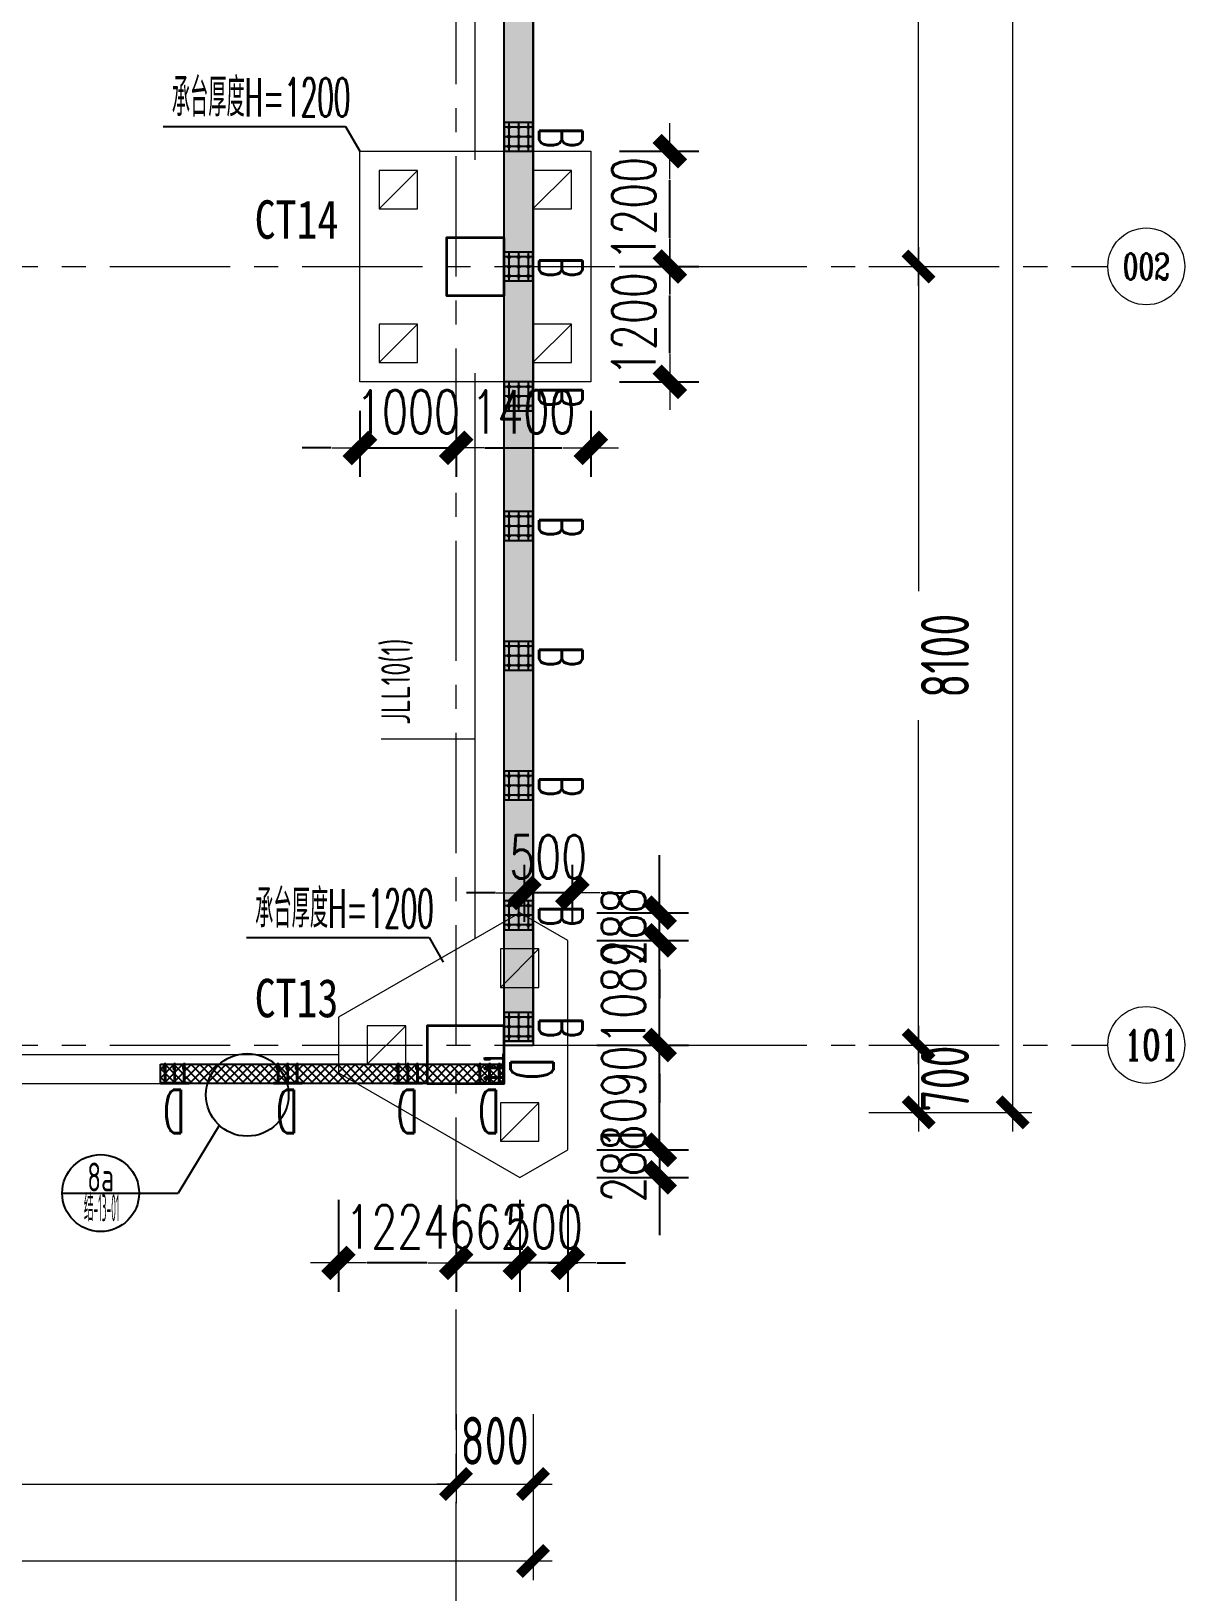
# Model space of a CAD drawing. Extents: x -1201378 to 2367219, y -619313 to 244905.
# Drawn here: x -88177 to -76179, y 131963 to 148200 of the extents above; entities that cross this region are included whole.
import ezdxf
from ezdxf.enums import TextEntityAlignment as Align

# ---------------------------------------------------------------- set-up
doc = ezdxf.new("R2010")
doc.units = 0
doc.header["$LTSCALE"] = 1000
doc.linetypes.add('CENTER', pattern=[2, 1.25, -0.25, 0.25, -0.25])
doc.layers.get('0').update_dxf_attribs({"linetype": 'CONTINUOUS'})
doc.layers.get('Defpoints').update_dxf_attribs({"linetype": 'CONTINUOUS'})
for name, color, linetype in [('!ZN1-填充-8', 8, 'CONTINUOUS'), ('2钢材断面', 2, 'CONTINUOUS'), ('30预埋件', 30, 'CONTINUOUS'), ('40钢材投影', 40, 'CONTINUOUS'), ('ALT_CEN-0-30', 1, 'CENTER'), ('S-BG', 131, 'CONTINUOUS'), ('S-HATCH1-W', 252, 'CONTINUOUS'), ('S-SS', 111, 'CONTINUOUS'), ('S-TEXT', 21, 'CONTINUOUS'), ('S-XXX', 241, 'CONTINUOUS'), ('结构轮廓线', 1, 'CONTINUOUS')]:
    doc.layers.add(name, color=color, linetype=linetype)
for name, color, linetype, lineweight in [('S-axis', 111, 'CONTINUOUS', 0), ('S-bkl', 4, 'CONTINUOUS', 0), ('S-col', 2, 'CONTINUOUS', 0), ('S-ct', 2, 'CONTINUOUS', 0), ('S-dim', 81, 'CONTINUOUS', 0), ('S-dote', 5, 'CENTER', 0), ('S-zhuang', 1, 'CONTINUOUS', 0), ('基础梁集中标注', 2, 'CONTINUOUS', 18), ('砼柱', 2, 'CONTINUOUS', 35)]:
    doc.layers.add(name, color=color, linetype=linetype, lineweight=lineweight)
doc.styles.add('_TCH_AXIS', font='COMPLEX', dxfattribs={"bigfont": 'GBCBIG'})
doc.styles.add('DHTEXT-1', font='romans.shx', dxfattribs={"width": 0.7, "bigfont": 'chinese.shx'})
doc.styles.add('HZS', font='hzs.shx', dxfattribs={"width": 0.7, "bigfont": 'hztxt.shx'})
doc.styles.add('SS1', font='tj-romans1.shx', dxfattribs={"width": 0.7, "bigfont": 'tj-hztxt1.shx'})
doc.styles.add('TSSD_Dimension', font='tssdeng.shx', dxfattribs={"width": 0.7, "bigfont": 'hztxt.shx'})
doc.styles.add('样式 1', font='yjkeng.shx', dxfattribs={"width": 0.7, "height": 300, "bigfont": 'yjkchn.shx'})
doc.styles.add('黑体', font='simhei.ttf', dxfattribs={"width": 0.8})
doc.dimstyles.new('S-150-ARCHI', dxfattribs={"dimscale": 150, "dimtxt": 3, "dimasz": 2, "dimexe": 2, "dimexo": 2, "dimgap": 1, "dimtad": 1, "dimdec": 0, "dimzin": 0, "dimdsep": 46, "dimtxsty": 'SS1', "dimblk1": 'TT', "dimblk2": 'TT', "dimsah": 1, "dimcen": 1, "dimclrd": 256, "dimclre": 256, "dimclrt": 256, "dimadec": 0, "dimazin": 0, "dimtfac": 1, "dimtdec": 0, "dimtix": 1, "dimtmove": 2, "dimatfit": 0, "dimldrblk": 'TT', "dimfxl": 2, "dimtolj": 1, "dimtzin": 0, "dimarcsym": 0})
doc.dimstyles.new('TSSD_200_200', dxfattribs={"dimtxt": 500, "dimasz": 200, "dimexe": 200, "dimexo": 500, "dimgap": 200, "dimtad": 1, "dimdec": 0, "dimzin": 0, "dimdsep": 46, "dimtxsty": 'TSSD_Dimension', "dimblk": 'ARCHTICK', "dimcen": 0, "dimdle": 200, "dimclrt": 7, "dimadec": 0, "dimazin": 0, "dimtfac": 1, "dimtdec": 0, "dimtix": 1, "dimtmove": 2, "dimatfit": 3, "dimfxl": 1, "dimtolj": 1, "dimtzin": 0, "dimarcsym": 0})

# ---------------------------------------------------------------- blocks, each defined once
blk = doc.blocks.new('_ArchTick')
at = {"color": 0, "linetype": 'ByBlock', "const_width": 0.5}
blk.add_lwpolyline([(-0.707, -0.707), (0.707, 0.707)], dxfattribs=at)
blk = doc.blocks.new('*D3016')
at = {"layer": 'Defpoints', "color": 0, "transparency": 16777216}
for p in [(-79964, 41227), (-79964, 33127), (-78948, 33127)]:
    blk.add_point(p, dxfattribs=at)
at = {"layer": 'S-axis', "color": 0, "lineweight": -2, "transparency": 16777216}
for p, q in [((-78948, 41427), (-78948, 37848)), ((-79464, 41227), (-78748, 41227)), ((-78948, 32927), (-78948, 36506)), ((-79464, 33127), (-78748, 33127))]:
    blk.add_line(p, q, dxfattribs=at)
at = {"layer": 'S-axis', "color": 0, "lineweight": -2, "transparency": 16777216, "xscale": 200, "yscale": 200, "zscale": 200}
for p, rotation in [((-78948, 41227), 90), ((-78948, 33127), 270)]:
    blk.add_blockref('_ArchTick', p, dxfattribs=dict(at, rotation=rotation))
at = {"layer": 'S-axis', "color": 7, "transparency": 16777216, "insert": (-78673, 37177), "char_height": 500, "attachment_point": 5, "rotation": 90, "style": 'TSSD_Dimension'}
blk.add_mtext('\\A1;8100', dxfattribs=at)
blk = doc.blocks.new('*D3017')
at = {"layer": 'Defpoints', "color": 0, "transparency": 16777216}
for p in [(-79964, 33127), (-79964, 25027), (-78948, 25027)]:
    blk.add_point(p, dxfattribs=at)
at = {"layer": 'S-axis', "color": 0, "lineweight": -2, "transparency": 16777216}
for p, q in [((-78948, 33327), (-78948, 29748)), ((-79464, 33127), (-78748, 33127)), ((-78948, 24827), (-78948, 28406)), ((-79464, 25027), (-78748, 25027))]:
    blk.add_line(p, q, dxfattribs=at)
at = {"layer": 'S-axis', "color": 0, "lineweight": -2, "transparency": 16777216, "xscale": 200, "yscale": 200, "zscale": 200}
for p, rotation in [((-78948, 33127), 90), ((-78948, 25027), 270)]:
    blk.add_blockref('_ArchTick', p, dxfattribs=dict(at, rotation=rotation))
at = {"layer": 'S-axis', "color": 7, "transparency": 16777216, "insert": (-78673, 29077), "char_height": 500, "attachment_point": 5, "rotation": 90, "style": 'TSSD_Dimension'}
blk.add_mtext('\\A1;8100', dxfattribs=at)
blk = doc.blocks.new('*D3018')
at = {"layer": 'Defpoints', "color": 0, "transparency": 16777216}
for p in [(-79964, 25027), (-79964, 24327), (-78948, 24327)]:
    blk.add_point(p, dxfattribs=at)
at = {"layer": 'S-axis', "color": 0, "lineweight": -2, "transparency": 16777216}
for p, q in [((-78948, 25227), (-78948, 24127)), ((-79464, 25027), (-78748, 25027)), ((-79464, 24327), (-78748, 24327))]:
    blk.add_line(p, q, dxfattribs=at)
at = {"layer": 'S-axis', "color": 0, "lineweight": -2, "transparency": 16777216, "xscale": 200, "yscale": 200, "zscale": 200}
for p, rotation in [((-78948, 25027), 90), ((-78948, 24327), 270)]:
    blk.add_blockref('_ArchTick', p, dxfattribs=dict(at, rotation=rotation))
at = {"layer": 'S-axis', "color": 7, "transparency": 16777216, "insert": (-78673, 24677), "char_height": 500, "attachment_point": 5, "rotation": 90, "style": 'TSSD_Dimension'}
blk.add_mtext('\\A1;700', dxfattribs=at)
blk = doc.blocks.new('*D3021')
at = {"layer": 'Defpoints', "color": 0, "transparency": 16777216}
for p in [(-79864, 115727), (-77969, 115727), (-79864, 24327)]:
    blk.add_point(p, dxfattribs=at)
at = {"layer": 'S-axis', "color": 0, "lineweight": -2, "transparency": 16777216}
for p, q in [((-77969, 115927), (-77969, 70833)), ((-79364, 115727), (-77769, 115727)), ((-77969, 24127), (-77969, 69221)), ((-79364, 24327), (-77769, 24327))]:
    blk.add_line(p, q, dxfattribs=at)
at = {"layer": 'S-axis', "color": 0, "lineweight": -2, "transparency": 16777216, "xscale": 200, "yscale": 200, "zscale": 200}
for p, rotation in [((-77969, 115727), 90), ((-77969, 24327), 270)]:
    blk.add_blockref('_ArchTick', p, dxfattribs=dict(at, rotation=rotation))
at = {"layer": 'S-axis', "color": 7, "transparency": 16777216, "insert": (-77694, 70027), "char_height": 500, "attachment_point": 5, "rotation": 90, "style": 'TSSD_Dimension'}
blk.add_mtext('\\A1;91400', dxfattribs=at)
blk = doc.blocks.new('*D3032')
at = {"layer": 'Defpoints', "color": 0, "transparency": 16777216}
for p in [(-94258, 21687), (-83758, 21687), (-83758, 20460)]:
    blk.add_point(p, dxfattribs=at)
at = {"layer": 'S-axis', "color": 0, "lineweight": -2, "transparency": 16777216}
for p, q in [((-94258, 21187), (-94258, 20260)), ((-83758, 21187), (-83758, 20260)), ((-94458, 20460), (-83558, 20460))]:
    blk.add_line(p, q, dxfattribs=at)
at = {"layer": 'S-axis', "color": 0, "lineweight": -2, "transparency": 16777216, "xscale": 200, "yscale": 200, "zscale": 200, "rotation": 180}
blk.add_blockref('_ArchTick', (-94258, 20460), dxfattribs=at)
at = {"layer": 'S-axis', "color": 0, "lineweight": -2, "transparency": 16777216, "xscale": 200, "yscale": 200, "zscale": 200}
blk.add_blockref('_ArchTick', (-83758, 20460), dxfattribs=at)
at = {"layer": 'S-axis', "color": 7, "transparency": 16777216, "insert": (-89008, 20910), "char_height": 500, "attachment_point": 5, "style": 'TSSD_Dimension'}
blk.add_mtext('\\A1;10500', dxfattribs=at)
blk = doc.blocks.new('*D3033')
at = {"layer": 'Defpoints', "color": 0, "transparency": 16777216}
for p in [(-83758, 21687), (-82958, 21687), (-82958, 20460)]:
    blk.add_point(p, dxfattribs=at)
at = {"layer": 'S-axis', "color": 0, "lineweight": -2, "transparency": 16777216}
for p, q in [((-83758, 21187), (-83758, 20260)), ((-82958, 21187), (-82958, 20260)), ((-83758, 20460), (-83958, 20460)), ((-83758, 20460), (-82958, 20460)), ((-82958, 20460), (-82758, 20460))]:
    blk.add_line(p, q, dxfattribs=at)
at = {"layer": 'S-axis', "color": 0, "lineweight": -2, "transparency": 16777216, "xscale": 200, "yscale": 200, "zscale": 200}
blk.add_blockref('_ArchTick', (-83758, 20460), dxfattribs=at)
at = {"layer": 'S-axis', "color": 0, "lineweight": -2, "transparency": 16777216, "xscale": 200, "yscale": 200, "zscale": 200, "rotation": 180}
blk.add_blockref('_ArchTick', (-82958, 20460), dxfattribs=at)
at = {"layer": 'S-axis', "color": 7, "transparency": 16777216, "insert": (-83358, 20910), "char_height": 500, "attachment_point": 5, "style": 'TSSD_Dimension'}
blk.add_mtext('\\A1;800', dxfattribs=at)
blk = doc.blocks.new('*D3034')
at = {"layer": 'Defpoints', "color": 0, "transparency": 16777216}
for p in [(-209458, 21587), (-82958, 21587), (-82958, 19660)]:
    blk.add_point(p, dxfattribs=at)
at = {"layer": 'S-axis', "color": 0, "lineweight": -2, "transparency": 16777216}
for p, q in [((-209458, 21087), (-209458, 19460)), ((-82958, 21087), (-82958, 19460)), ((-209658, 19660), (-82758, 19660))]:
    blk.add_line(p, q, dxfattribs=at)
at = {"layer": 'S-axis', "color": 0, "lineweight": -2, "transparency": 16777216, "xscale": 200, "yscale": 200, "zscale": 200, "rotation": 180}
blk.add_blockref('_ArchTick', (-209458, 19660), dxfattribs=at)
at = {"layer": 'S-axis', "color": 0, "lineweight": -2, "transparency": 16777216, "xscale": 200, "yscale": 200, "zscale": 200}
blk.add_blockref('_ArchTick', (-82958, 19660), dxfattribs=at)
at = {"layer": 'S-axis', "color": 7, "transparency": 16777216, "insert": (-146208, 20110), "char_height": 500, "attachment_point": 5, "style": 'TSSD_Dimension'}
blk.add_mtext('\\A1;126500', dxfattribs=at)
blk = doc.blocks.new('A$C6AFE39C8')
at = {"layer": '砼柱', "lineweight": 35}
for points in [[(0, -82000), (-600, -82000), (-600, -82600), (0, -82600)], [(0, -90200), (-800, -90200), (-800, -90800), (0, -90800)]]:
    blk.add_lwpolyline(points, close=True, dxfattribs=at)
blk = doc.blocks.new('A$C656D53E9')
at = {"layer": 'S-zhuang', "ltscale": 0.25}
blk.add_line((-200, 200), (200, -200), dxfattribs=at)
at = {"layer": 'S-zhuang', "color": 1, "ltscale": 0.5}
blk.add_lwpolyline([(200, 200), (-200, 200), (-200, -200), (200, -200)], close=True, dxfattribs=at)
blk = doc.blocks.new('TT')
blk.add_line((-0.969, 0), (0.969, 0))
at = {"const_width": 0.45}
blk.add_lwpolyline([(-0.442, -0.442), (0.442, 0.442)], dxfattribs=at)
blk = doc.blocks.new('*D5549')
at = {"layer": 'Defpoints', "color": 0, "transparency": 16777216}
for p in [(-82596, 137652), (-81641, 137652), (-82596, 136561)]:
    blk.add_point(p, dxfattribs=at)
at = {"layer": 'S-dim', "lineweight": -2, "transparency": 16777216}
for p, q in [((-81641, 137952), (-81641, 138252)), ((-82296, 137652), (-81341, 137652)), ((-81641, 136561), (-81641, 137652)), ((-82296, 136561), (-81341, 136561)), ((-81641, 136261), (-81641, 135961))]:
    blk.add_line(p, q, dxfattribs=at)
at = {"layer": 'S-dim', "lineweight": -2, "transparency": 16777216, "xscale": 300, "yscale": 300, "zscale": 300}
for p, rotation in [((-81641, 137652), 270), ((-81641, 136561), 90)]:
    blk.add_blockref('TT', p, dxfattribs=dict(at, rotation=rotation))
at = {"layer": 'S-dim', "transparency": 16777216, "insert": (-82016, 137107), "char_height": 450, "attachment_point": 5, "rotation": 90, "style": 'SS1'}
blk.add_mtext('\\A1;1090', dxfattribs=at)
blk = doc.blocks.new('*D5550')
at = {"layer": 'Defpoints', "color": 0, "transparency": 16777216}
for p in [(-82596, 138741), (-81641, 138741), (-82596, 137652)]:
    blk.add_point(p, dxfattribs=at)
at = {"layer": 'S-dim', "lineweight": -2, "transparency": 16777216}
for p, q in [((-81641, 139041), (-81641, 139341)), ((-82296, 138741), (-81341, 138741)), ((-81641, 137652), (-81641, 138741)), ((-82296, 137652), (-81341, 137652)), ((-81641, 137352), (-81641, 137052))]:
    blk.add_line(p, q, dxfattribs=at)
at = {"layer": 'S-dim', "lineweight": -2, "transparency": 16777216, "xscale": 300, "yscale": 300, "zscale": 300}
for p, rotation in [((-81641, 138741), 270), ((-81641, 137652), 90)]:
    blk.add_blockref('TT', p, dxfattribs=dict(at, rotation=rotation))
at = {"layer": 'S-dim', "transparency": 16777216, "insert": (-82016, 138196), "char_height": 450, "attachment_point": 5, "rotation": 90, "style": 'SS1'}
blk.add_mtext('\\A1;1089', dxfattribs=at)
blk = doc.blocks.new('*D5551')
at = {"layer": 'Defpoints', "color": 0, "transparency": 16777216}
for p in [(-83758, 136341), (-83096, 136341), (-83758, 135385)]:
    blk.add_point(p, dxfattribs=at)
at = {"layer": 'S-dim', "lineweight": -2, "transparency": 16777216}
for p, q in [((-83758, 136041), (-83758, 135085)), ((-83096, 136041), (-83096, 135085)), ((-84058, 135385), (-84358, 135385)), ((-83096, 135385), (-83758, 135385)), ((-82796, 135385), (-82496, 135385))]:
    blk.add_line(p, q, dxfattribs=at)
at = {"layer": 'S-dim', "lineweight": -2, "transparency": 16777216, "xscale": 300, "yscale": 300, "zscale": 300}
for p, rotation in [((-83758, 135385), 1.007599723087642e-11), ((-83096, 135385), 180.0000000000101)]:
    blk.add_blockref('TT', p, dxfattribs=dict(at, rotation=rotation))
at = {"layer": 'S-dim', "transparency": 16777216, "insert": (-83427, 135760), "char_height": 450, "attachment_point": 5, "style": 'SS1'}
blk.add_mtext('\\A1;662', dxfattribs=at)
blk = doc.blocks.new('*D5552')
at = {"layer": 'Defpoints', "color": 0, "transparency": 16777216}
for p in [(-84982, 136341), (-83758, 136341), (-84982, 135385)]:
    blk.add_point(p, dxfattribs=at)
at = {"layer": 'S-dim', "lineweight": -2, "transparency": 16777216}
for p, q in [((-84982, 136041), (-84982, 135085)), ((-83758, 136041), (-83758, 135085)), ((-84058, 135385), (-84682, 135385))]:
    blk.add_line(p, q, dxfattribs=at)
at = {"layer": 'S-dim', "lineweight": -2, "transparency": 16777216, "xscale": 300, "yscale": 300, "zscale": 300}
for p, rotation in [((-84982, 135385), 179.9999999999972), ((-83758, 135385), 359.9999999999973)]:
    blk.add_blockref('TT', p, dxfattribs=dict(at, rotation=rotation))
at = {"layer": 'S-dim', "transparency": 16777216, "insert": (-84370, 135760), "char_height": 450, "attachment_point": 5, "style": 'SS1'}
blk.add_mtext('\\A1;1224', dxfattribs=at)
blk = doc.blocks.new('*D5553')
at = {"layer": 'Defpoints', "color": 0, "transparency": 16777216}
for p in [(-82596, 139029), (-81641, 139029), (-82596, 138741)]:
    blk.add_point(p, dxfattribs=at)
at = {"layer": 'S-dim', "lineweight": -2, "transparency": 16777216}
for p, q in [((-81641, 139329), (-81641, 139629)), ((-82296, 139029), (-81341, 139029)), ((-81641, 138741), (-81641, 139029)), ((-82296, 138741), (-81341, 138741)), ((-81641, 138441), (-81641, 138141))]:
    blk.add_line(p, q, dxfattribs=at)
at = {"layer": 'S-dim', "lineweight": -2, "transparency": 16777216, "xscale": 300, "yscale": 300, "zscale": 300}
for p, rotation in [((-81641, 139029), 270), ((-81641, 138741), 90)]:
    blk.add_blockref('TT', p, dxfattribs=dict(at, rotation=rotation))
at = {"layer": 'S-dim', "transparency": 16777216, "insert": (-82016, 138885), "char_height": 450, "attachment_point": 5, "rotation": 90, "style": 'SS1'}
blk.add_mtext('\\A1;288', dxfattribs=at)
blk = doc.blocks.new('*D5554')
at = {"layer": 'Defpoints', "color": 0, "transparency": 16777216}
for p in [(-83096, 136341), (-82596, 136341), (-83096, 135385)]:
    blk.add_point(p, dxfattribs=at)
at = {"layer": 'S-dim', "lineweight": -2, "transparency": 16777216}
for p, q in [((-83096, 136041), (-83096, 135085)), ((-82596, 136041), (-82596, 135085)), ((-83396, 135385), (-83696, 135385)), ((-82596, 135385), (-83096, 135385)), ((-82296, 135385), (-81996, 135385))]:
    blk.add_line(p, q, dxfattribs=at)
at = {"layer": 'S-dim', "lineweight": -2, "transparency": 16777216, "xscale": 300, "yscale": 300, "zscale": 300}
for p, rotation in [((-83096, 135385), 6.666442612347531e-12), ((-82596, 135385), 180.0000000000067)]:
    blk.add_blockref('TT', p, dxfattribs=dict(at, rotation=rotation))
at = {"layer": 'S-dim', "transparency": 16777216, "insert": (-82846, 135760), "char_height": 450, "attachment_point": 5, "style": 'SS1'}
blk.add_mtext('\\A1;500', dxfattribs=at)
blk = doc.blocks.new('*D5555')
at = {"layer": 'Defpoints', "color": 0, "transparency": 16777216}
for p in [(-82596, 136563), (-82596, 136275), (-81641, 136275)]:
    blk.add_point(p, dxfattribs=at)
at = {"layer": 'S-dim', "lineweight": -2, "transparency": 16777216}
for p, q in [((-81641, 136863), (-81641, 137163)), ((-82296, 136563), (-81341, 136563)), ((-81641, 136563), (-81641, 136275)), ((-82296, 136275), (-81341, 136275)), ((-81641, 135975), (-81641, 135675))]:
    blk.add_line(p, q, dxfattribs=at)
at = {"layer": 'S-dim', "lineweight": -2, "transparency": 16777216, "xscale": 300, "yscale": 300, "zscale": 300}
for p, rotation in [((-81641, 136563), 270), ((-81641, 136275), 90)]:
    blk.add_blockref('TT', p, dxfattribs=dict(at, rotation=rotation))
at = {"layer": 'S-dim', "transparency": 16777216, "insert": (-82016, 136419), "char_height": 450, "attachment_point": 5, "rotation": 90, "style": 'SS1'}
blk.add_mtext('\\A1;288', dxfattribs=at)
blk = doc.blocks.new('*D5592')
at = {"layer": 'Defpoints', "color": 0, "transparency": 16777216}
for p in [(-83050, 139826), (-82550, 139826), (-83050, 139234)]:
    blk.add_point(p, dxfattribs=at)
at = {"layer": 'S-dim', "lineweight": -2, "transparency": 16777216}
for p, q in [((-83050, 139526), (-83050, 138934)), ((-82550, 139526), (-82550, 138934)), ((-83350, 139234), (-83650, 139234)), ((-82550, 139234), (-83050, 139234)), ((-82250, 139234), (-81950, 139234))]:
    blk.add_line(p, q, dxfattribs=at)
at = {"layer": 'S-dim', "lineweight": -2, "transparency": 16777216, "xscale": 300, "yscale": 300, "zscale": 300}
blk.add_blockref('TT', (-83050, 139234), dxfattribs=at)
at = {"layer": 'S-dim', "lineweight": -2, "transparency": 16777216, "xscale": 300, "yscale": 300, "zscale": 300, "rotation": 180}
blk.add_blockref('TT', (-82550, 139234), dxfattribs=at)
at = {"layer": 'S-dim', "transparency": 16777216, "insert": (-82800, 139609), "char_height": 450, "attachment_point": 5, "style": 'SS1'}
blk.add_mtext('\\A1;500', dxfattribs=at)
blk = doc.blocks.new('*D6470')
at = {"layer": 'Defpoints', "color": 0, "transparency": 16777216}
for p in [(-84758, 144552), (-83758, 144552), (-83758, 143865)]:
    blk.add_point(p, dxfattribs=at)
at = {"layer": 'S-dim', "lineweight": -2, "transparency": 16777216}
for p, q in [((-84758, 144252), (-84758, 143565)), ((-83758, 144252), (-83758, 143565)), ((-85058, 143865), (-85358, 143865)), ((-84758, 143865), (-83758, 143865)), ((-83458, 143865), (-83158, 143865))]:
    blk.add_line(p, q, dxfattribs=at)
at = {"layer": 'S-dim', "lineweight": -2, "transparency": 16777216, "xscale": 300, "yscale": 300, "zscale": 300}
blk.add_blockref('TT', (-84758, 143865), dxfattribs=at)
at = {"layer": 'S-dim', "lineweight": -2, "transparency": 16777216, "xscale": 300, "yscale": 300, "zscale": 300, "rotation": 180}
blk.add_blockref('TT', (-83758, 143865), dxfattribs=at)
at = {"layer": 'S-dim', "transparency": 16777216, "insert": (-84258, 144240), "char_height": 450, "attachment_point": 5, "style": 'SS1'}
blk.add_mtext('\\A1;1000', dxfattribs=at)
blk = doc.blocks.new('*D6471')
at = {"layer": 'Defpoints', "color": 0, "transparency": 16777216}
for p in [(-83758, 144552), (-82358, 144552), (-82358, 143865)]:
    blk.add_point(p, dxfattribs=at)
at = {"layer": 'S-dim', "lineweight": -2, "transparency": 16777216}
for p, q in [((-83758, 144252), (-83758, 143565)), ((-82358, 144252), (-82358, 143565)), ((-83458, 143865), (-82658, 143865))]:
    blk.add_line(p, q, dxfattribs=at)
at = {"layer": 'S-dim', "lineweight": -2, "transparency": 16777216, "xscale": 300, "yscale": 300, "zscale": 300, "rotation": 180}
blk.add_blockref('TT', (-83758, 143865), dxfattribs=at)
at = {"layer": 'S-dim', "lineweight": -2, "transparency": 16777216, "xscale": 300, "yscale": 300, "zscale": 300}
blk.add_blockref('TT', (-82358, 143865), dxfattribs=at)
at = {"layer": 'S-dim', "transparency": 16777216, "insert": (-83058, 144240), "char_height": 450, "attachment_point": 5, "style": 'SS1'}
blk.add_mtext('\\A1;1400', dxfattribs=at)
blk = doc.blocks.new('*D6472')
at = {"layer": 'Defpoints', "color": 0, "transparency": 16777216}
for p in [(-82358, 145752), (-81535, 145752), (-82358, 144552)]:
    blk.add_point(p, dxfattribs=at)
at = {"layer": 'S-dim', "lineweight": -2, "transparency": 16777216}
for p, q in [((-82058, 145752), (-81235, 145752)), ((-81535, 144852), (-81535, 145452)), ((-82058, 144552), (-81235, 144552))]:
    blk.add_line(p, q, dxfattribs=at)
at = {"layer": 'S-dim', "lineweight": -2, "transparency": 16777216, "xscale": 300, "yscale": 300, "zscale": 300}
for p, rotation in [((-81535, 145752), 90), ((-81535, 144552), 270)]:
    blk.add_blockref('TT', p, dxfattribs=dict(at, rotation=rotation))
at = {"layer": 'S-dim', "transparency": 16777216, "insert": (-81910, 145152), "char_height": 450, "attachment_point": 5, "rotation": 90, "style": 'SS1'}
blk.add_mtext('\\A1;1200', dxfattribs=at)
blk = doc.blocks.new('*D6473')
at = {"layer": 'Defpoints', "color": 0, "transparency": 16777216}
for p in [(-82358, 146952), (-81535, 146952), (-82358, 145752)]:
    blk.add_point(p, dxfattribs=at)
at = {"layer": 'S-dim', "lineweight": -2, "transparency": 16777216}
for p, q in [((-82058, 146952), (-81235, 146952)), ((-81535, 146052), (-81535, 146652)), ((-82058, 145752), (-81235, 145752))]:
    blk.add_line(p, q, dxfattribs=at)
at = {"layer": 'S-dim', "lineweight": -2, "transparency": 16777216, "xscale": 300, "yscale": 300, "zscale": 300}
for p, rotation in [((-81535, 146952), 90), ((-81535, 145752), 270)]:
    blk.add_blockref('TT', p, dxfattribs=dict(at, rotation=rotation))
at = {"layer": 'S-dim', "transparency": 16777216, "insert": (-81910, 146352), "char_height": 450, "attachment_point": 5, "rotation": 90, "style": 'SS1'}
blk.add_mtext('\\A1;1200', dxfattribs=at)
blk = doc.blocks.new('1号厂房一层')
at = {"layer": '结构轮廓线', "color": 1, "ltscale": 500}
blk.add_line((-83258, 437652), (-82958, 437652), dxfattribs=at)
blk.add_lwpolyline([(-82958, 470052), (-82958, 437652)], dxfattribs=at)
blk = doc.blocks.new('20250903183753')
at = {"layer": '2钢材断面'}
for p, q in [((150, 0), (-150, 0)), ((-150, 0), (-150, -300)), ((150, -300), (150, 0)), ((-150, -300), (150, -300))]:
    blk.add_line(p, q, dxfattribs=at)
at = {"layer": '40钢材投影'}
for centre, radius in [((-100, -50), 12), ((-100, -150), 12), ((-100, -50), 6), ((-100, -150), 6), ((0, -50), 12), ((0, -150), 12), ((0, -50), 6), ((0, -150), 6), ((100, -50), 12), ((100, -150), 12), ((100, -50), 6), ((100, -150), 6), ((-100, -250), 12), ((-100, -250), 6), ((0, -250), 12), ((0, -250), 6), ((100, -251), 12), ((100, -251), 6)]:
    blk.add_circle(centre, radius, dxfattribs=at)
at = {"layer": 'ALT_CEN-0-30', "ltscale": 20}
for p, q in [((-100, 0), (-100, -300)), ((0, 0), (0, -300)), ((100, 0), (100, -300)), ((-150, -50), (150, -50)), ((-150, -150), (150, -150)), ((-150, -250), (150, -250))]:
    blk.add_line(p, q, dxfattribs=at)
blk = doc.blocks.new('20250903183821')
at = {"ltscale": 50}
blk.add_blockref('20250903183753', (0, 0), dxfattribs=at)
at = {"layer": '30预埋件', "style": 'DHTEXT-1', "text_generation_flag": 6, "width": 0.55}
blk.add_attdef('B', (-105, 65), '', height=450, rotation=180, dxfattribs=at)
blk = doc.blocks.new('234')
at = {"layer": '!ZN1-填充-8'}
h = blk.add_hatch(color=252, dxfattribs=at)
h.dxf.hatch_style = 1
h.paths.add_polyline_path([(-105, -10), (-113, -10), (-105, -18)])
h = blk.add_hatch(color=252, dxfattribs=at)
h.dxf.hatch_style = 1
h.paths.add_polyline_path([(-95, -18), (-105, -18), (-105, -10), (-95, -10)])
h = blk.add_hatch(color=252, dxfattribs=at)
h.dxf.hatch_style = 1
h.paths.add_polyline_path([(-95, -10), (-87, -10), (-95, -18)])
h = blk.add_hatch(color=252, dxfattribs=at)
h.dxf.hatch_style = 1
h.paths.add_polyline_path([(-5, -10), (-13, -10), (-5, -18)])
h = blk.add_hatch(color=252, dxfattribs=at)
h.dxf.hatch_style = 1
h.paths.add_polyline_path([(5, -18), (-5, -18), (-5, -10), (5, -10)])
h = blk.add_hatch(color=252, dxfattribs=at)
h.dxf.hatch_style = 1
h.paths.add_polyline_path([(5, -10), (13, -10), (5, -18)])
h = blk.add_hatch(color=252, dxfattribs=at)
h.dxf.hatch_style = 1
h.paths.add_polyline_path([(95, -10), (87, -10), (95, -18)])
h = blk.add_hatch(color=252, dxfattribs=at)
h.dxf.hatch_style = 1
h.paths.add_polyline_path([(105, -18), (95, -18), (95, -10), (105, -10)])
h = blk.add_hatch(color=252, dxfattribs=at)
h.dxf.hatch_style = 1
h.paths.add_polyline_path([(105, -10), (113, -10), (105, -18)])
at = {"layer": '2钢材断面'}
for p, q in [((-150, 0), (-150, -10)), ((150, 0), (-150, 0)), ((150, 0), (150, -10)), ((-94, -10), (-150, -10)), ((0, -10), (-94, -10)), ((106, -10), (0, -10)), ((150, -10), (106, -10))]:
    blk.add_line(p, q, dxfattribs=at)
at = {"layer": '40钢材投影'}
for p, q in [((-105, -18), (-113, -10)), ((-105, -10), (-105, -200)), ((-95, -10), (-95, -200)), ((-95, -18), (-87, -10)), ((-5, -18), (-13, -10)), ((-5, -10), (-5, -200)), ((5, -10), (5, -200)), ((5, -18), (13, -10)), ((95, -18), (87, -10)), ((95, -10), (95, -200)), ((105, -10), (105, -200)), ((105, -18), (113, -10)), ((-95, -200), (-105, -200)), ((5, -200), (-5, -200)), ((105, -200), (95, -200))]:
    blk.add_line(p, q, dxfattribs=at)
for points in [[(-95, -172), (-95, -150), (-85, -150), (-85, -200), (-95, -200), (-95, -184)], [(5, -172), (5, -150), (15, -150), (15, -200), (5, -200), (5, -184)], [(105, -172), (105, -150), (115, -150), (115, -200), (105, -200), (105, -184)]]:
    blk.add_lwpolyline(points, dxfattribs=at)
at = {"layer": 'ALT_CEN-0-30', "ltscale": 0.3}
for p, q in [((-100, 0), (-100, -215)), ((0, 0), (0, -215)), ((100, 0), (100, -215))]:
    blk.add_line(p, q, dxfattribs=at)
blk = doc.blocks.new('20250912151943')
at = {"layer": '40钢材投影', "color": 2, "ltscale": 500, "rotation": 180}
blk.add_blockref('234', (0, 0), dxfattribs=at)
at = {"layer": '30预埋件', "style": 'DHTEXT-1', "text_generation_flag": 6, "width": 0.55}
blk.add_attdef('B', (105, -65), '', height=450, dxfattribs=at)
blk = doc.blocks.new('1#轴网')
at = {"layer": 'S-axis'}
for centre in [(-76579.2, 33128.1), (-76579.2, 25028.1)]:
    blk.add_circle(centre, 400, dxfattribs=at)
at = {"layer": 'S-dote'}
for p, q in [((-83758.5, 19024), (-83758.5, 124689.3)), ((-99358.5, 33127), (-76979.2, 33127)), ((-99358.5, 25027), (-76979.2, 25027))]:
    blk.add_line(p, q, dxfattribs=at)
at = {"layer": 'S-axis', "style": '_TCH_AXIS', "width": 0.705882}
for s, height, p in [('002', 270.22, (-76824.4, 32993)), ('101', 313.67, (-76811.1, 24871.3))]:
    blk.add_text(s, height=height, dxfattribs=at).set_placement(p)
at = {"layer": 'S-axis'}
for base, p1, p2, angle, picture, middle in [((-77968.8, 115727), (-79864.3, 24327), (-79864.3, 115727), 90, '*D3021', (-77693.8, 70027)), ((-78948.5, 33127), (-79964.3, 41227), (-79964.3, 33127), 270, '*D3016', (-78673.5, 37177)), ((-78948.5, 25027), (-79964.3, 33127), (-79964.3, 25027), 270, '*D3017', (-78673.5, 29077)), ((-78948.5, 24327), (-79964.3, 25027), (-79964.3, 24327), 270, '*D3018', (-78673.5, 24677))]:
    dim = blk.add_linear_dim(base=base, p1=p1, p2=p2, angle=angle, dimstyle='TSSD_200_200', dxfattribs=at)
    dim.commit()
    dim.dimension.update_dxf_attribs({"geometry": picture, "text_midpoint": middle, "dimtype": 161})
for p1, p2, distance, picture, middle in [((-94258.5, 21687), (-83758.5, 21687), -1226.7, '*D3032', (-89008.5, 20910.3)), ((-83758.5, 21687), (-82958.5, 21687), -1226.7, '*D3033', (-83358.5, 20910.3)), ((-209458.5, 21587), (-82958.5, 21587), -1926.7, '*D3034', (-146208.5, 20110.3))]:
    dim = blk.add_aligned_dim(p1=p1, p2=p2, distance=distance, dimstyle='TSSD_200_200', dxfattribs=at)
    dim.commit()
    dim.dimension.update_dxf_attribs({"geometry": picture, "text_midpoint": middle})

msp = doc.modelspace()

# ---------------------------------------------------------------- hatches: boundary and pattern name
at = {"layer": 'S-HATCH1-W'}
h = msp.add_hatch(dxfattribs=at)
h.set_pattern_fill('HONEY', color=256, scale=20)
h.set_pattern_definition([(0, (0.04, 376620), (95.25, 54.992613), [63.5, -127]), (120, (0.04, 376620), (-95.25, 54.992613), [63.5, -127]), (60, (0.04, 376620), (2e-07, 109.985226), [-127, 63.5])])
h.paths.add_polyline_path([(-82958.4, 137691.8), (-83258.4, 137691.8), (-83258.4, 170051.8), (-82958.4, 170051.8)])
h = msp.add_hatch(dxfattribs=at)
h.set_pattern_fill('ANSI37', color=256, scale=20)
h.set_pattern_definition([(45, (120884.87, 393070.09), (-44.90128, 44.90128), []), (135, (120884.87, 393070.09), (-44.90128, -44.90128), [])])
h.paths.add_polyline_path([(-86833.4, 137451.4), (-86833.4, 137251.8), (-83258.4, 137251.8), (-83258.4, 137451.8)])

# ---------------------------------------------------------------- linework, layer by layer
at = {"layer": 'S-BG'}
for p, q in [((-86806.3, 147209.2), (-84907, 147209.2)), ((-84907, 147209.2), (-84758.5, 146951.8)), ((-85939.3, 138769.9), (-84040, 138769.9)), ((-84040, 138769.9), (-83891.5, 138512.5))]:
    msp.add_line(p, q, dxfattribs=at)
at = {"layer": 'S-bkl'}
for p, q in [((-92958.5, 137551.8), (-84982.5, 137551.8)), ((-92958.5, 137251.8), (-84790, 137251.8))]:
    msp.add_line(p, q, dxfattribs=at)
for points in [[(-83558.5, 146862.3), (-83558.5, 152741.3)], [(-83258.5, 147035.4), (-83258.5, 152568.3)], [(-83558.5, 138764.1), (-83558.5, 144641.3)], [(-83258.5, 138937.2), (-83258.5, 144468.3)]]:
    msp.add_lwpolyline(points, dxfattribs=at)
at = {"layer": 'S-ct', "ltscale": 0.25}
msp.add_lwpolyline([(-84758.5, 146951.8), (-82358.5, 146951.8), (-82358.5, 144551.8), (-84758.5, 144551.8)], close=True, dxfattribs=at)
msp.add_lwpolyline([(-83096.5, 139028.8), (-84982.5, 137940.8), (-84982.5, 137362.8), (-83096.5, 136274.8), (-82596.5, 136562.8), (-82596.5, 138740.8), (-83096.5, 139028.8)], dxfattribs=at)
at = {"layer": 'S-HATCH1-W'}
for points in [[(-82958.4, 137691.8), (-83258.4, 137691.8), (-83258.4, 170051.8), (-82958.4, 170051.8)], [(-86833.4, 137451.8), (-83258.4, 137451.8), (-83258.4, 137251.8), (-86833.4, 137251.8)]]:
    msp.add_lwpolyline(points, close=True, dxfattribs=at)
at = {"layer": 'S-XXX'}
for p in [(-86220.9, 136816.5), (-87855.2, 136111.6)]:
    msp.add_line(p, (-86647.2, 136111.6), dxfattribs=at)
for centre, radius in [((-85930.3, 137133.7), 430.2), ((-87455.2, 136111.6), 400)]:
    msp.add_circle(centre, radius, dxfattribs=at)
at = {"layer": '基础梁集中标注', "lineweight": 18}
msp.add_line((-83558.5, 140833.9), (-84537, 140833.9), dxfattribs=at)

# ---------------------------------------------------------------- block references
at = {"ltscale": 500, "rotation": 270}
for p in [(-82958.4, 147101.8), (-82958.4, 145751.8), (-82958.4, 144401.8), (-82958.4, 143051.8), (-82958.4, 141701.8), (-82958.4, 140351.8), (-82958.4, 139001.8), (-82958.4, 137841.8)]:
    msp.add_blockref('20250903183821', p, dxfattribs=at).add_auto_attribs({'B': 'B'})
at = {"layer": 'S-axis'}
msp.add_blockref('1#轴网', (0, 112624.8), dxfattribs=at)
at = {"layer": 'S-col'}
msp.add_blockref('A$C6AFE39C8', (-83258.5, 228051.8), dxfattribs=at)
msp.add_blockref('A$C6AFE39C8', (-83258.5, 228051.8), dxfattribs=at)
at = {"layer": 'S-ct', "ltscale": 0.25, "rotation": 270}
for p in [(-84358.5, 146551.8), (-82758.5, 146551.8), (-84358.5, 144951.8), (-82758.5, 144951.8), (-83096.6, 138451.8), (-84482.2, 137651.8), (-83096.6, 136851.8)]:
    msp.add_blockref('A$C656D53E9', p, dxfattribs=at)
at = {"layer": 'S-SS'}
msp.add_blockref('1号厂房一层', (0, -300000), dxfattribs=at)
at = {"layer": '结构轮廓线', "ltscale": 500, "rotation": 90}
msp.add_blockref('20250912151943', (-83258.4, 137411.8), dxfattribs=at).add_auto_attribs({'B': 'D'})
at = {"layer": '结构轮廓线', "ltscale": 500}
for p in [(-86683.4, 137251.8), (-85508.4, 137251.8), (-84258.4, 137251.8), (-83408.4, 137251.8)]:
    msp.add_blockref('20250912151943', p, dxfattribs=at).add_auto_attribs({'B': 'D'})

# ---------------------------------------------------------------- texts
at = {"layer": 'S-BG', "style": 'SS1', "width": 0.5}
for p in [(-86715.7, 147511.7), (-85848.7, 139072.3)]:
    msp.add_text('承台厚度H=1200', height=400, dxfattribs=at).set_placement(p, align=Align.MIDDLE_LEFT)
at = {"layer": 'S-TEXT', "style": '黑体', "width": 0.8}
for s, p in [('CT14', (-84982.5, 146040.8)), ('CT13', (-84982.5, 137940.8))]:
    msp.add_text(s, height=400, dxfattribs=at).set_placement(p, align=Align.RIGHT)
at = {"layer": 'S-XXX', "style": 'HZS'}
for s, height, width, p in [('8a', 300, 0.75, (-87455.2, 136129)), ('结-13-01', 280, 0.3, (-87445.1, 135818.3))]:
    msp.add_text(s, height=height, dxfattribs=dict(at, width=width)).set_placement(p, align=Align.CENTER)
at = {"layer": '基础梁集中标注', "insert": (-84537, 140983.9), "char_height": 300, "attachment_point": 1, "rotation": 90, "line_spacing_factor": 0.85, "style": '样式 1'}
msp.add_mtext('JLL10(1)', dxfattribs=at)

# ---------------------------------------------------------------- dimensions: what is measured, and where the dimension line sits
at = {"layer": 'S-dim'}
for base, p1, p2, picture, middle in [((-81535.5, 146951.8), (-82358.5, 145751.8), (-82358.5, 146951.8), '*D6473', (-81910.5, 146351.8)), ((-81535.5, 145751.8), (-82358.5, 144551.8), (-82358.5, 145751.8), '*D6472', (-81910.5, 145151.8))]:
    dim = msp.add_linear_dim(base=base, p1=p1, p2=p2, angle=90, dimstyle='S-150-ARCHI', dxfattribs=at)
    dim.commit()
    dim.dimension.update_dxf_attribs({"geometry": picture, "text_midpoint": middle})
for base, p1, p2, picture, middle in [((-83758.5, 143864.6), (-84758.5, 144551.8), (-83758.5, 144551.8), '*D6470', (-84258.5, 144239.6)), ((-82358.5, 143864.6), (-83758.5, 144551.8), (-82358.5, 144551.8), '*D6471', (-83058.5, 144239.6)), ((-83049.8, 139234.2), (-82549.8, 139825.8), (-83049.8, 139825.8), '*D5592', (-82799.8, 139609.2))]:
    dim = msp.add_linear_dim(base=base, p1=p1, p2=p2, dimstyle='S-150-ARCHI', dxfattribs=at)
    dim.commit()
    dim.dimension.update_dxf_attribs({"geometry": picture, "text_midpoint": middle})
for p1, p2, distance, picture, middle in [((-82596.5, 138740.8), (-82596.5, 139028.8), -955.4, '*D5553', (-82016.1, 138884.8)), ((-82596.5, 137651.8), (-82596.5, 138740.8), -955.4, '*D5550', (-82016.1, 138196.3)), ((-82596.4629, 136561.3329), (-82596.4629, 137651.8188), -955.3603, '*D5549', (-82016.1027, 137106.5759)), ((-82596.5, 136562.8), (-82596.5, 136274.8), 955.4, '*D5555', (-82016.1, 136418.8)), ((-83758.5, 136340.8), (-84982.5, 136340.8), 955.4, '*D5552', (-84370.5, 135760.5)), ((-83096.5, 136340.8), (-83758.5, 136340.8), 955.4, '*D5551', (-83427.5, 135760.5)), ((-82596.5, 136340.8), (-83096.5, 136340.8), 955.4, '*D5554', (-82846.5, 135760.5))]:
    dim = msp.add_aligned_dim(p1=p1, p2=p2, distance=distance, dimstyle='S-150-ARCHI', dxfattribs=at)
    dim.commit()
    dim.dimension.update_dxf_attribs({"geometry": picture, "text_midpoint": middle})

doc.saveas('drawing.dxf')
